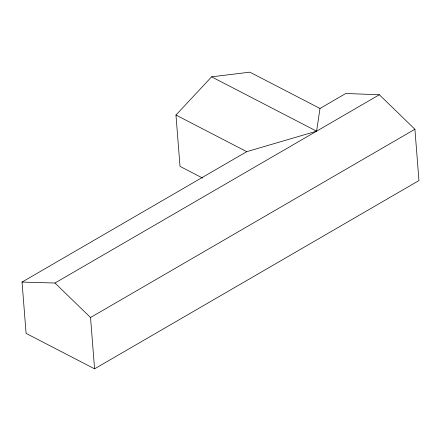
<?xml version="1.0" encoding="UTF-8"?>
<svg xmlns="http://www.w3.org/2000/svg" width="441" height="441" viewBox="0 0 441 441"><rect width="100%" height="100%" fill="white"/><g stroke="black" fill="none" stroke-linecap="round" stroke-linejoin="round"><path stroke-width="0.66" d="M316.594 131.175L319.995 108.469L345.81 93.481L379.348 94.754L414.909 129.252L418.95 180.573L94.572 368.836L26.091 333.39L22.05 282.069L246.728 151.671L316.594 131.175L211.597 76.833L175.97 115.046L180.011 166.367L202.579 178.048M22.05 282.069L54.971 283.017L379.348 94.754M94.572 368.836L90.532 317.514L414.909 129.252M211.597 76.833L249.86 72.164L319.995 108.469M175.97 115.046L246.728 151.671M54.971 283.017L90.532 317.514"/></g></svg>
